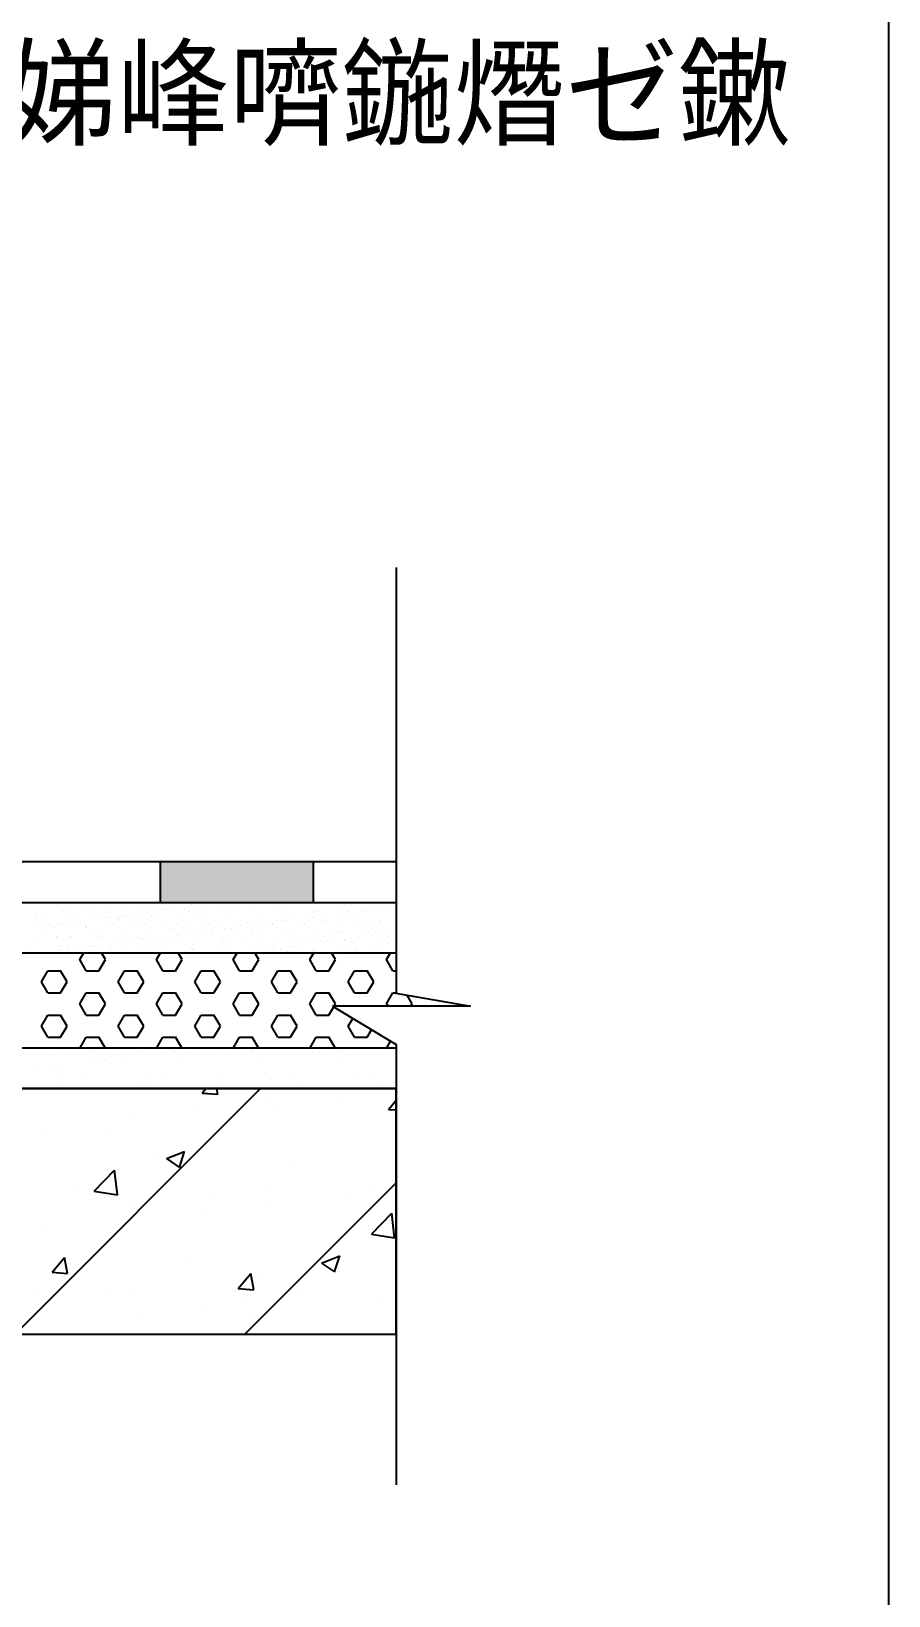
# Model space of a CAD drawing. Header units: metres. Extents: x 0 to 277, y 0 to 184.
# Drawn here: x 229.6 to 259.8, y 73.4 to 128.5 of the extents above; entities that cross this region are included whole.
import ezdxf

# ---------------------------------------------------------------- set-up
doc = ezdxf.new("R2010")
doc.units = ezdxf.units.M
doc.layers.add(' ', color=7, linetype='Continuous')

msp = doc.modelspace()

# ---------------------------------------------------------------- linework, layer by layer
for p, q in [((259.82, 0), (259.82, 183.71)), ((242.48, 109.59), (242.48, 94.6)), ((156.8, 99.24), (242.48, 99.24)), ((234.17, 99.24), (234.17, 97.8)), ((239.56, 99.24), (239.56, 97.8)), ((156.8, 97.8), (242.48, 97.8)), ((230.56, 97.68), (230.56, 97.68)), ((230.69, 97.47), (230.69, 97.47)), ((230.85, 97.62), (230.85, 97.62)), ((230.92, 97.56), (230.92, 97.56)), ((231.51, 97.69), (231.51, 97.69)), ((231.81, 97.47), (231.81, 97.47)), ((232.31, 97.58), (232.31, 97.58)), ((232.43, 97.68), (232.43, 97.68)), ((232.93, 97.48), (232.93, 97.48)), ((233.4, 97.72), (233.4, 97.72)), ((233.75, 97.57), (233.75, 97.57)), ((233.82, 97.51), (233.82, 97.51)), ((234.05, 97.48), (234.05, 97.48)), ((234.21, 97.51), (234.21, 97.51)), ((234.34, 97.73), (234.34, 97.73)), ((234.4, 97.54), (234.4, 97.54)), ((234.69, 97.57), (234.69, 97.57)), ((235.02, 97.54), (235.02, 97.54)), ((235.17, 97.48), (235.17, 97.48)), ((235.18, 97.64), (235.18, 97.64)), ((235.21, 97.54), (235.21, 97.54)), ((235.26, 97.73), (235.26, 97.73)), ((235.37, 97.66), (235.37, 97.66)), ((235.66, 97.7), (235.66, 97.7)), ((236.15, 97.77), (236.15, 97.77)), ((236.23, 97.76), (236.23, 97.76)), ((236.29, 97.48), (236.29, 97.48)), ((236.34, 97.79), (236.34, 97.79)), ((236.65, 97.53), (236.65, 97.53)), ((236.72, 97.47), (236.72, 97.47)), ((237.18, 97.77), (237.18, 97.77)), ((237.41, 97.48), (237.41, 97.48)), ((237.8, 97.78), (237.8, 97.78)), ((238.1, 97.77), (238.1, 97.77)), ((238.12, 97.5), (238.12, 97.5)), ((238.53, 97.49), (238.53, 97.49)), ((239.56, 97.48), (239.56, 97.48)), ((239.66, 97.49), (239.66, 97.49)), ((240.5, 97.48), (240.5, 97.48)), ((240.71, 97.74), (240.71, 97.74)), ((240.78, 97.49), (240.78, 97.49)), ((241.33, 97.52), (241.33, 97.52)), ((241.44, 97.49), (241.44, 97.49)), ((241.52, 97.54), (241.52, 97.54)), ((241.81, 97.58), (241.81, 97.58)), ((241.9, 97.49), (241.9, 97.49)), ((242.1, 97.77), (242.1, 97.77)), ((242.3, 97.64), (242.3, 97.64)), ((242.36, 97.49), (242.36, 97.49)), ((229.77, 97.3), (229.77, 97.3)), ((229.83, 97.24), (229.83, 97.24)), ((229.85, 96.94), (229.85, 96.94)), ((230.1, 97.32), (230.1, 97.32)), ((230.15, 96.95), (230.15, 96.95)), ((230.28, 97.01), (230.28, 97.01)), ((230.34, 97), (230.34, 97)), ((230.43, 96.92), (230.43, 96.92)), ((230.52, 97.03), (230.52, 97.03)), ((230.59, 96.98), (230.59, 96.98)), ((230.7, 97.07), (230.7, 97.07)), ((230.82, 97.06), (230.82, 97.06)), ((231.02, 97.31), (231.02, 97.31)), ((231.23, 97.27), (231.23, 97.27)), ((231.31, 97.13), (231.31, 97.13)), ((231.4, 97.02), (231.4, 97.02)), ((231.49, 97.15), (231.49, 97.15)), ((231.53, 96.99), (231.53, 96.99)), ((231.55, 96.92), (231.55, 96.92)), ((231.59, 96.94), (231.59, 96.94)), ((231.79, 97.19), (231.79, 97.19)), ((231.99, 97.35), (231.99, 97.35)), ((232.28, 97.26), (232.28, 97.26)), ((232.45, 96.99), (232.45, 96.99)), ((232.46, 97.28), (232.46, 97.28)), ((232.52, 97.02), (232.52, 97.02)), ((232.67, 97.26), (232.67, 97.26)), ((232.67, 96.92), (232.67, 96.92)), ((232.74, 97.2), (232.74, 97.2)), ((232.76, 97.32), (232.76, 97.32)), ((232.93, 97.36), (232.93, 97.36)), ((233.05, 96.91), (233.05, 96.91)), ((233.24, 97.38), (233.24, 97.38)), ((233.42, 97.02), (233.42, 97.02)), ((233.43, 97.41), (233.43, 97.41)), ((233.64, 97.02), (233.64, 97.02)), ((233.72, 97.45), (233.72, 97.45)), ((233.79, 96.92), (233.79, 96.92)), ((233.86, 97.36), (233.86, 97.36)), ((234.13, 97.22), (234.13, 97.22)), ((234.36, 97.04), (234.36, 97.04)), ((234.76, 97.02), (234.76, 97.02)), ((234.83, 97.39), (234.83, 97.39)), ((234.92, 96.93), (234.92, 96.93)), ((235.28, 97.03), (235.28, 97.03)), ((235.57, 97.21), (235.57, 97.21)), ((235.64, 97.15), (235.64, 97.15)), ((235.77, 97.4), (235.77, 97.4)), ((235.89, 97.03), (235.89, 97.03)), ((236.04, 96.93), (236.04, 96.93)), ((236.26, 97.07), (236.26, 97.07)), ((236.69, 97.4), (236.69, 97.4)), ((236.96, 96.94), (236.96, 96.94)), ((237.01, 97.03), (237.01, 97.03)), ((237.03, 97.18), (237.03, 97.18)), ((237.16, 96.93), (237.16, 96.93)), ((237.2, 97.08), (237.2, 97.08)), ((237.45, 97.01), (237.45, 97.01)), ((237.64, 97.03), (237.64, 97.03)), ((237.66, 97.43), (237.66, 97.43)), ((237.93, 97.07), (237.93, 97.07)), ((238.12, 97.07), (238.12, 97.07)), ((238.13, 97.03), (238.13, 97.03)), ((238.28, 96.93), (238.28, 96.93)), ((238.42, 97.13), (238.42, 97.13)), ((238.47, 97.17), (238.47, 97.17)), ((238.54, 97.11), (238.54, 97.11)), ((238.61, 97.45), (238.61, 97.45)), ((238.61, 97.16), (238.61, 97.16)), ((238.9, 97.2), (238.9, 97.2)), ((239.09, 97.11), (239.09, 97.11)), ((239.25, 97.03), (239.25, 97.03)), ((239.39, 97.26), (239.39, 97.26)), ((239.4, 96.93), (239.4, 96.93)), ((239.53, 97.44), (239.53, 97.44)), ((239.58, 97.29), (239.58, 97.29)), ((239.62, 97.42), (239.62, 97.42)), ((239.87, 97.32), (239.87, 97.32)), ((239.94, 97.14), (239.94, 97.14)), ((240.03, 97.12), (240.03, 97.12)), ((240.36, 97.39), (240.36, 97.39)), ((240.37, 97.03), (240.37, 97.03)), ((240.52, 96.94), (240.52, 96.94)), ((240.55, 97.41), (240.55, 97.41)), ((240.84, 97.45), (240.84, 97.45)), ((240.96, 97.12), (240.96, 97.12)), ((241.02, 97.45), (241.02, 97.45)), ((241.38, 97.12), (241.38, 97.12)), ((241.44, 97.06), (241.44, 97.06)), ((241.49, 97.04), (241.49, 97.04)), ((241.64, 96.94), (241.64, 96.94)), ((241.91, 97.09), (241.91, 97.09)), ((241.93, 97.15), (241.93, 97.15)), ((242.46, 97.44), (242.46, 97.44)), ((229.86, 96.57), (229.86, 96.57)), ((230.12, 96.63), (230.12, 96.63)), ((230.51, 96.62), (230.51, 96.62)), ((230.57, 96.56), (230.57, 96.56)), ((230.98, 96.57), (230.98, 96.57)), ((231.04, 96.62), (231.04, 96.62)), ((231.65, 96.88), (231.65, 96.88)), ((231.97, 96.59), (231.97, 96.59)), ((232.01, 96.66), (232.01, 96.66)), ((232.1, 96.57), (232.1, 96.57)), ((232.61, 96.37), (232.61, 96.37)), ((232.79, 96.39), (232.79, 96.39)), ((232.96, 96.67), (232.96, 96.67)), ((233.09, 96.43), (233.09, 96.43)), ((233.22, 96.57), (233.22, 96.57)), ((233.41, 96.58), (233.41, 96.58)), ((233.47, 96.52), (233.47, 96.52)), ((233.58, 96.49), (233.58, 96.49)), ((233.76, 96.52), (233.76, 96.52)), ((233.88, 96.66), (233.88, 96.66)), ((234.06, 96.56), (234.06, 96.56)), ((234.34, 96.58), (234.34, 96.58)), ((234.49, 96.9), (234.49, 96.9)), ((234.55, 96.62), (234.55, 96.62)), ((234.56, 96.84), (234.56, 96.84)), ((234.73, 96.65), (234.73, 96.65)), ((234.85, 96.7), (234.85, 96.7)), ((234.87, 96.55), (234.87, 96.55)), ((235.03, 96.69), (235.03, 96.69)), ((235.46, 96.58), (235.46, 96.58)), ((235.51, 96.75), (235.51, 96.75)), ((235.7, 96.77), (235.7, 96.77)), ((235.79, 96.71), (235.79, 96.71)), ((235.95, 96.86), (235.95, 96.86)), ((235.99, 96.81), (235.99, 96.81)), ((236.28, 96.37), (236.28, 96.37)), ((236.31, 96.54), (236.31, 96.54)), ((236.38, 96.48), (236.38, 96.48)), ((236.48, 96.88), (236.48, 96.88)), ((236.58, 96.58), (236.58, 96.58)), ((236.67, 96.9), (236.67, 96.9)), ((236.71, 96.71), (236.71, 96.71)), ((237.22, 96.39), (237.22, 96.39)), ((237.39, 96.85), (237.39, 96.85)), ((237.46, 96.79), (237.46, 96.79)), ((237.69, 96.74), (237.69, 96.74)), ((237.7, 96.58), (237.7, 96.58)), ((237.77, 96.5), (237.77, 96.5)), ((238.14, 96.38), (238.14, 96.38)), ((238.63, 96.75), (238.63, 96.75)), ((238.83, 96.58), (238.83, 96.58)), ((238.85, 96.82), (238.85, 96.82)), ((239.12, 96.42), (239.12, 96.42)), ((239.21, 96.49), (239.21, 96.49)), ((239.28, 96.43), (239.28, 96.43)), ((239.55, 96.75), (239.55, 96.75)), ((239.72, 96.37), (239.72, 96.37)), ((239.91, 96.4), (239.91, 96.4)), ((239.95, 96.59), (239.95, 96.59)), ((240.06, 96.43), (240.06, 96.43)), ((240.2, 96.44), (240.2, 96.44)), ((240.29, 96.81), (240.29, 96.81)), ((240.36, 96.75), (240.36, 96.75)), ((240.52, 96.78), (240.52, 96.78)), ((240.67, 96.46), (240.67, 96.46)), ((240.69, 96.5), (240.69, 96.5)), ((240.88, 96.52), (240.88, 96.52)), ((240.98, 96.42), (240.98, 96.42)), ((241.07, 96.59), (241.07, 96.59)), ((241.17, 96.56), (241.17, 96.56)), ((241.46, 96.8), (241.46, 96.8)), ((241.66, 96.63), (241.66, 96.63)), ((241.76, 96.78), (241.76, 96.78)), ((241.85, 96.65), (241.85, 96.65)), ((241.95, 96.46), (241.95, 96.46)), ((242.11, 96.45), (242.11, 96.45)), ((242.14, 96.69), (242.14, 96.69)), ((242.18, 96.39), (242.18, 96.39)), ((242.19, 96.59), (242.19, 96.59)), ((242.38, 96.79), (242.38, 96.79)), ((156.85, 96.03), (242.46, 96.03)), ((229.64, 96.25), (229.64, 96.25)), ((230.18, 96.05), (230.18, 96.05)), ((230.57, 96.11), (230.57, 96.11)), ((230.61, 96.29), (230.61, 96.29)), ((230.67, 96.11), (230.67, 96.11)), ((230.86, 96.14), (230.86, 96.14)), ((230.89, 96.28), (230.89, 96.28)), ((231.15, 96.18), (231.15, 96.18)), ((231.34, 95.79), (231.48, 96.03)), ((231.55, 96.3), (231.55, 96.3)), ((231.64, 96.24), (231.64, 96.24)), ((231.69, 96.12), (231.69, 96.12)), ((231.83, 96.26), (231.83, 96.26)), ((232.24, 95.79), (232.1, 96.03)), ((232.12, 96.3), (232.12, 96.3)), ((232.33, 96.26), (232.33, 96.26)), ((232.39, 96.2), (232.39, 96.2)), ((232.47, 96.3), (232.47, 96.3)), ((232.81, 96.12), (232.81, 96.12)), ((233.44, 96.33), (233.44, 96.33)), ((233.79, 96.23), (233.79, 96.23)), ((233.93, 96.12), (233.93, 96.12)), ((234.04, 95.79), (234.18, 96.03)), ((234.39, 96.34), (234.39, 96.34)), ((234.94, 95.79), (234.8, 96.03)), ((235.05, 96.12), (235.05, 96.12)), ((235.23, 96.22), (235.23, 96.22)), ((235.29, 96.16), (235.29, 96.16)), ((235.31, 96.34), (235.31, 96.34)), ((236.18, 96.12), (236.18, 96.12)), ((236.69, 96.19), (236.69, 96.19)), ((236.74, 95.79), (236.88, 96.03)), ((237.3, 96.13), (237.3, 96.13)), ((237.3, 96.05), (237.3, 96.05)), ((237.64, 95.79), (237.5, 96.03)), ((237.71, 96.05), (237.71, 96.05)), ((237.78, 96.12), (237.78, 96.12)), ((237.97, 96.14), (237.97, 96.14)), ((238.13, 96.18), (238.13, 96.18)), ((238.2, 96.12), (238.2, 96.12)), ((238.26, 96.18), (238.26, 96.18)), ((238.42, 96.13), (238.42, 96.13)), ((238.57, 96.03), (238.57, 96.03)), ((238.65, 96.06), (238.65, 96.06)), ((238.75, 96.24), (238.75, 96.24)), ((238.94, 96.27), (238.94, 96.27)), ((239.23, 96.31), (239.23, 96.31)), ((239.44, 95.79), (239.58, 96.03)), ((239.54, 96.13), (239.54, 96.13)), ((239.57, 96.06), (239.57, 96.06)), ((239.59, 96.14), (239.59, 96.14)), ((239.69, 96.03), (239.69, 96.03)), ((240.34, 95.79), (240.2, 96.03)), ((240.54, 96.09), (240.54, 96.09)), ((240.66, 96.13), (240.66, 96.13)), ((240.81, 96.03), (240.81, 96.03)), ((241.03, 96.13), (241.03, 96.13)), ((241.1, 96.07), (241.1, 96.07)), ((241.49, 96.1), (241.49, 96.1)), ((241.78, 96.13), (241.78, 96.13)), ((241.93, 96.04), (241.93, 96.04)), ((242.14, 95.79), (242.28, 96.03)), ((242.41, 96.1), (242.41, 96.1)), ((229.99, 95.01), (230.21, 95.4)), ((230.21, 95.4), (230.66, 95.4)), ((230.89, 95.01), (230.66, 95.4)), ((231.56, 95.4), (231.34, 95.79)), ((231.56, 95.4), (232.01, 95.4)), ((232.01, 95.4), (232.24, 95.79)), ((232.69, 95.01), (232.91, 95.4)), ((232.91, 95.4), (233.36, 95.4)), ((233.59, 95.01), (233.36, 95.4)), ((234.26, 95.4), (234.04, 95.79)), ((234.26, 95.4), (234.71, 95.4)), ((234.71, 95.4), (234.94, 95.79)), ((235.39, 95.01), (235.61, 95.4)), ((235.61, 95.4), (236.06, 95.4)), ((236.29, 95.01), (236.06, 95.4)), ((236.96, 95.4), (236.74, 95.79)), ((236.96, 95.4), (237.41, 95.4)), ((237.41, 95.4), (237.64, 95.79)), ((238.09, 95.01), (238.31, 95.4)), ((238.31, 95.4), (238.76, 95.4)), ((238.99, 95.01), (238.76, 95.4)), ((239.66, 95.4), (239.44, 95.79)), ((239.66, 95.4), (240.11, 95.4)), ((240.11, 95.4), (240.34, 95.79)), ((240.79, 95.01), (241.01, 95.4)), ((241.01, 95.4), (241.46, 95.4)), ((241.69, 95.01), (241.46, 95.4)), ((242.36, 95.4), (242.14, 95.79)), ((242.36, 95.4), (242.48, 95.4)), ((230.21, 94.62), (229.99, 95.01)), ((230.66, 94.62), (230.89, 95.01)), ((232.91, 94.62), (232.69, 95.01)), ((233.36, 94.62), (233.59, 95.01)), ((235.61, 94.62), (235.39, 95.01)), ((236.06, 94.62), (236.29, 95.01)), ((238.31, 94.62), (238.09, 95.01)), ((238.76, 94.62), (238.99, 95.01)), ((241.01, 94.62), (240.79, 95.01)), ((241.46, 94.62), (241.69, 95.01)), ((230.21, 94.62), (230.66, 94.62)), ((231.34, 94.23), (231.56, 94.62)), ((231.56, 93.84), (231.34, 94.23)), ((231.56, 94.62), (232.01, 94.62)), ((232.24, 94.23), (232.01, 94.62)), ((232.01, 93.84), (232.24, 94.23)), ((232.91, 94.62), (233.36, 94.62)), ((234.04, 94.23), (234.26, 94.62)), ((234.26, 93.84), (234.04, 94.23)), ((234.26, 94.62), (234.71, 94.62)), ((234.94, 94.23), (234.71, 94.62)), ((234.71, 93.84), (234.94, 94.23)), ((235.61, 94.62), (236.06, 94.62)), ((236.74, 94.23), (236.96, 94.62)), ((236.96, 93.84), (236.74, 94.23)), ((236.96, 94.62), (237.41, 94.62)), ((237.64, 94.23), (237.41, 94.62)), ((237.41, 93.84), (237.64, 94.23)), ((238.31, 94.62), (238.76, 94.62)), ((239.44, 94.23), (239.66, 94.62)), ((239.66, 93.84), (239.44, 94.23)), ((239.66, 94.62), (240.11, 94.62)), ((240.34, 94.23), (240.11, 94.62)), ((240.29, 94.15), (240.34, 94.23)), ((241.01, 94.62), (241.46, 94.62)), ((242.14, 94.23), (242.36, 94.62)), ((242.19, 94.15), (242.14, 94.23)), ((242.36, 94.62), (242.48, 94.62)), ((242.47, 94.61), (245.09, 94.15)), ((243.04, 94.23), (242.86, 94.54)), ((242.99, 94.15), (243.04, 94.23)), ((244.89, 94.15), (244.86, 94.19)), ((229.99, 93.45), (230.21, 93.84)), ((230.21, 93.84), (230.66, 93.84)), ((230.89, 93.45), (230.66, 93.84)), ((231.56, 93.84), (232.01, 93.84)), ((232.69, 93.45), (232.91, 93.84)), ((232.91, 93.84), (233.36, 93.84)), ((233.59, 93.45), (233.36, 93.84)), ((234.26, 93.84), (234.71, 93.84)), ((235.39, 93.45), (235.61, 93.84)), ((235.61, 93.84), (236.06, 93.84)), ((236.29, 93.45), (236.06, 93.84)), ((236.96, 93.84), (237.41, 93.84)), ((238.09, 93.45), (238.31, 93.84)), ((238.31, 93.84), (238.76, 93.84)), ((238.99, 93.45), (238.76, 93.84)), ((239.66, 93.84), (240.11, 93.84)), ((240.11, 93.84), (240.28, 94.13)), ((240.24, 94.15), (242.48, 92.8)), ((245.09, 94.15), (240.24, 94.15)), ((240.79, 93.45), (240.95, 93.72)), ((230.21, 93.06), (229.99, 93.45)), ((230.21, 93.06), (230.66, 93.06)), ((230.66, 93.06), (230.89, 93.45)), ((231.35, 92.69), (231.56, 93.06)), ((231.56, 93.06), (232.01, 93.06)), ((232.23, 92.69), (232.01, 93.06)), ((232.91, 93.06), (232.69, 93.45)), ((232.91, 93.06), (233.36, 93.06)), ((233.36, 93.06), (233.59, 93.45)), ((234.05, 92.69), (234.26, 93.06)), ((234.26, 93.06), (234.71, 93.06)), ((234.93, 92.69), (234.71, 93.06)), ((235.61, 93.06), (235.39, 93.45)), ((235.61, 93.06), (236.06, 93.06)), ((236.06, 93.06), (236.29, 93.45)), ((236.75, 92.69), (236.96, 93.06)), ((236.96, 93.06), (237.41, 93.06)), ((237.63, 92.69), (237.41, 93.06)), ((238.31, 93.06), (238.09, 93.45)), ((238.31, 93.06), (238.76, 93.06)), ((238.76, 93.06), (238.99, 93.45)), ((239.45, 92.69), (239.66, 93.06)), ((239.66, 93.06), (240.11, 93.06)), ((240.33, 92.69), (240.11, 93.06)), ((241.01, 93.06), (240.79, 93.45)), ((241.01, 93.06), (241.46, 93.06)), ((241.46, 93.06), (241.61, 93.32)), ((156.8, 92.69), (242.48, 92.69)), ((230.51, 92.63), (230.51, 92.63)), ((231.67, 92.6), (231.67, 92.6)), ((233.39, 92.54), (233.39, 92.54)), ((234.52, 92.61), (234.52, 92.61)), ((234.7, 92.55), (234.7, 92.55)), ((235.06, 92.51), (235.06, 92.51)), ((235.45, 92.65), (235.45, 92.65)), ((236.2, 92.64), (236.2, 92.64)), ((236.93, 92.61), (236.93, 92.61)), ((237.37, 92.61), (237.37, 92.61)), ((237.45, 92.54), (237.45, 92.54)), ((239.52, 92.53), (239.52, 92.53)), ((239.79, 92.53), (239.79, 92.53)), ((240.22, 92.62), (240.22, 92.62)), ((240.59, 92.58), (240.59, 92.58)), ((241.9, 92.65), (241.9, 92.65)), ((242.15, 92.69), (242.28, 92.92)), ((242.26, 92.62), (242.26, 92.62)), ((242.48, 92.8), (242.48, 77.3)), ((230.25, 92.43), (230.25, 92.43)), ((230.52, 92), (230.52, 92)), ((231.77, 92.17), (231.77, 92.17)), ((232.06, 92.36), (232.06, 92.36)), ((232.24, 92.23), (232.24, 92.23)), ((232.43, 92.38), (232.43, 92.38)), ((232.59, 92.42), (232.59, 92.42)), ((232.99, 92.33), (232.99, 92.33)), ((234.23, 92.49), (234.23, 92.49)), ((234.91, 92.36), (234.91, 92.36)), ((237.75, 92.37), (237.75, 92.37)), ((240.6, 92.37), (240.6, 92.37)), ((240.76, 92.43), (240.76, 92.43)), ((229.78, 91.91), (229.78, 91.91)), ((230.47, 91.89), (230.47, 91.89)), ((230.6, 91.47), (230.6, 91.47)), ((230.64, 91.74), (230.64, 91.74)), ((231.48, 91.57), (231.48, 91.57)), ((233.45, 91.47), (233.45, 91.47)), ((233.75, 91.5), (233.75, 91.5)), ((233.88, 91.6), (233.88, 91.6)), ((234.19, 91.81), (234.19, 91.81)), ((236.22, 91.59), (236.22, 91.59)), ((236.29, 91.48), (236.29, 91.48)), ((237.84, 91.78), (237.84, 91.78)), ((238.01, 91.62), (238.01, 91.62)), ((238.69, 91.68), (238.69, 91.68)), ((238.69, 91.68), (238.69, 91.68)), ((238.69, 91.68), (238.69, 91.68)), ((239.14, 91.48), (239.14, 91.48)), ((241.08, 91.71), (241.08, 91.71)), ((241.56, 91.7), (241.56, 91.7)), ((241.99, 91.49), (241.99, 91.49)), ((156.8, 91.25), (242.48, 91.25)), ((242.48, 91.25), (156.86, 91.25)), ((229.06, 82.61), (237.7, 91.25)), ((235.65, 91.09), (235.78, 91.25)), ((235.65, 91.09), (236.2, 91.05)), ((236.2, 91.04), (236.16, 91.25)), ((240.47, 90.88), (240.47, 90.88)), ((242.48, 82.61), (242.48, 91.25)), ((235.53, 90.57), (235.53, 90.57)), ((237.96, 90.8), (237.96, 90.8)), ((238.18, 90.58), (238.18, 90.58)), ((242.21, 90.52), (242.48, 90.84)), ((242.21, 90.52), (242.48, 90.5)), ((232.4, 89.82), (232.4, 89.82)), ((233.26, 90.15), (233.26, 90.15)), ((230.2, 89.66), (230.2, 89.66)), ((234.04, 88.78), (234.04, 88.78)), ((234.39, 88.79), (235.03, 89.04)), ((234.39, 88.79), (234.85, 88.48)), ((234.85, 88.48), (235.03, 89.04)), ((231.85, 87.64), (232.56, 88.38)), ((232.66, 87.51), (232.56, 88.38)), ((238.92, 88.57), (238.92, 88.57)), ((242.46, 88.34), (242.46, 88.34)), ((231.09, 87.75), (231.09, 87.75)), ((231.85, 87.64), (232.66, 87.51)), ((235.97, 87.55), (235.97, 87.55)), ((237.15, 82.61), (242.48, 87.94)), ((237.85, 87.75), (237.85, 87.75)), ((241.52, 87.73), (241.52, 87.73)), ((233.15, 87.11), (233.15, 87.11)), ((238.06, 87.27), (238.06, 87.27)), ((240.85, 87.34), (240.85, 87.34)), ((235.77, 86.97), (235.77, 86.97)), ((241.61, 86.13), (242.32, 86.87)), ((242.42, 86), (242.32, 86.87)), ((230, 86.21), (230, 86.21)), ((240.49, 86.03), (240.49, 86.03)), ((241.61, 86.13), (242.42, 86)), ((239.85, 85.11), (240.49, 85.36)), ((240.31, 84.8), (240.49, 85.36)), ((230.36, 84.79), (230.8, 85.31)), ((230.91, 84.74), (230.8, 85.31)), ((235.15, 85.12), (235.15, 85.12)), ((239.85, 85.11), (240.31, 84.8)), ((242.35, 85.3), (242.35, 85.3)), ((230.36, 84.79), (230.91, 84.74)), ((236.92, 84.22), (237.36, 84.74)), ((237.47, 84.17), (237.36, 84.74)), ((237.73, 84.71), (237.73, 84.71)), ((229.82, 84.2), (229.82, 84.2)), ((232.22, 84.13), (232.22, 84.13)), ((233.04, 84.07), (233.04, 84.07)), ((236.92, 84.22), (237.47, 84.17)), ((237.1, 83.92), (237.1, 83.92)), ((239.12, 84.12), (239.12, 84.12)), ((241.98, 83.71), (241.98, 83.71)), ((233.37, 83.36), (233.37, 83.36)), ((235.66, 83.66), (235.66, 83.66)), ((156.8, 82.61), (242.48, 82.61)), ((156.86, 82.61), (242.48, 82.61)), ((237.35, 83.11), (237.35, 83.11))]:
    msp.add_line(p, q)
msp.add_solid([(234.17, 99.24), (239.56, 99.24), (234.17, 97.8), (239.56, 97.8)])

# ---------------------------------------------------------------- texts
at = {"layer": ' '}
msp.add_text('鐜版祰閽㈢瓔娣峰嚌鍦熸ゼ鏉', height=3.04, dxfattribs=at).set_placement((204.98, 124.77))

doc.saveas('drawing.dxf')
